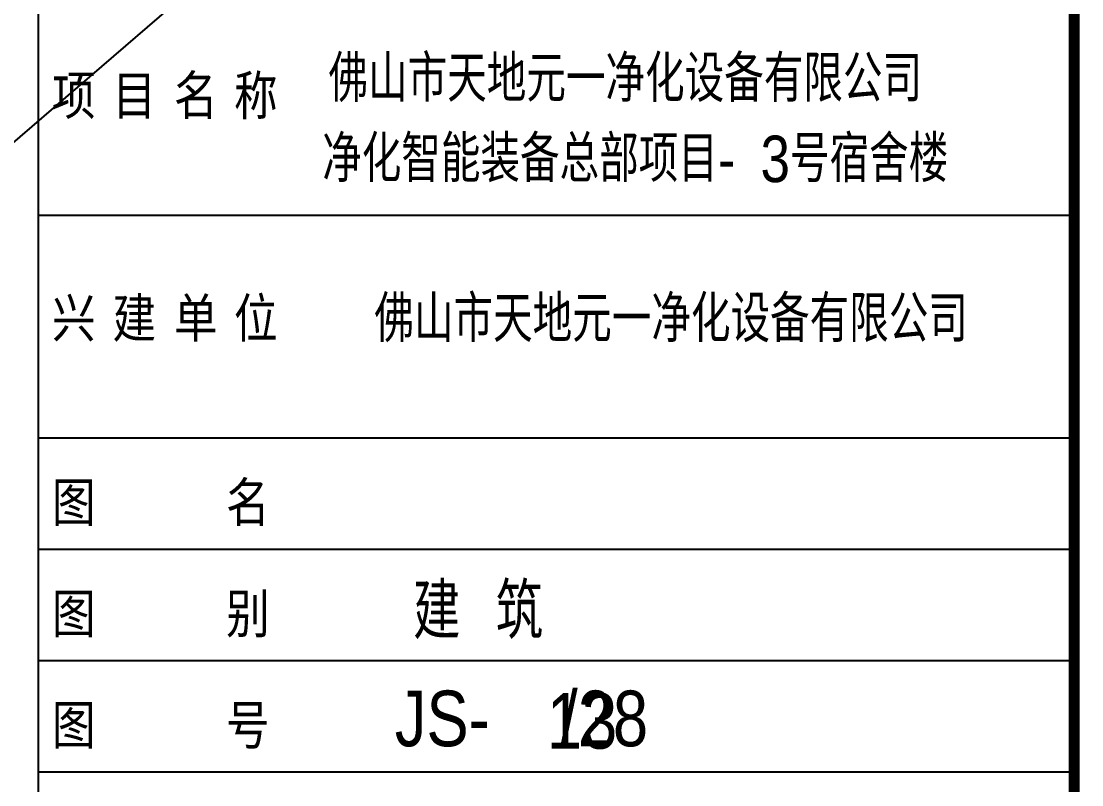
# Model space of a CAD drawing. Extents: x -1041549 to 749950, y -354245 to 17554.
# Drawn here: x -546215 to -536694, y -127513 to -120655 of the extents above; entities that cross this region are included whole.
import ezdxf

# ---------------------------------------------------------------- set-up
doc = ezdxf.new("R2010")
doc.units = 0
doc.header["$LTSCALE"] = 1000
doc.header["$MEASUREMENT"] = 0
for name, color, linetype in [('13', 13, 'Continuous'), ('14', 1, 'Continuous'), ('PUB_TEXT', 7, 'Continuous'), ('PUB_TITLE', 4, 'Continuous')]:
    doc.layers.add(name, color=color, linetype=linetype)
doc.styles.add('_HZTXT', font='gs_txt.shx', dxfattribs={"width": 0.8, "bigfont": 'HZTXT.shx'})
doc.styles.add('宋体', font='')
doc.styles.get('宋体').set_extended_font_data('宋体')

# ---------------------------------------------------------------- blocks, each defined once
blk = doc.blocks.new('TUQ')
at = {"layer": '14'}
for p, q in [((-9300, 40000), (-9300, 0)), ((-9300, 18320), (0, 18320)), ((-9300, 16320), (0, 16320)), ((-9300, 15320), (0, 15320)), ((-9300, 14320), (0, 14320)), ((-9300, 13320), (0, 13320))]:
    blk.add_line(p, q, dxfattribs=at)
at = {"layer": '13', "color": 7, "style": '_HZTXT', "width": 0.85}
for s, height, p in [('佛山市天地元一净化设备有限公司', 417.909, (-6693.5, 19336.3)), ('净化智能装备总部项目-', 417.909, (-6750.3, 18615.9)), ('3号宿舍楼', 417.91, (-2815.1, 18615.5)), ('佛山市天地元一净化设备有限公司', 417.909, (-6281.9, 17178.8)), ('建  筑', 500, (-5934.2, 14512.4)), ('JS-    /28', 500, (-6098.4, 13549.5))]:
    blk.add_text(s, height=height, dxfattribs=at).set_placement(p)
at = {"layer": '14', "style": '宋体', "width": 0.82}
for s, p in [('名', (-8080.9, 19219.8)), ('称', (-7541.7, 19219.8)), ('项', (-9176.1, 19219.8)), ('目', (-8632.4, 19219.8)), ('兴', (-9176.1, 17219.8)), ('建', (-8632.4, 17219.8)), ('单', (-8080.9, 17219.8)), ('位', (-7541.7, 17219.8)), ('图      名', (-9176.1, 15565.7)), ('图      别', (-9176.1, 14565.7)), ('图      号', (-9176.1, 13565.7))]:
    blk.add_text(s, height=350, dxfattribs=at).set_placement(p)

msp = doc.modelspace()

# ---------------------------------------------------------------- linework, layer by layer
at = {"layer": 'PUB_TEXT', "color": 2}
msp.add_line((-560950.6, -134381.6), (-529061.7, -106906.1), dxfattribs=at)
at = {"layer": 'PUB_TITLE', "const_width": 100}
msp.add_lwpolyline([(-592662.4, -140716.3), (-536762.4, -140716.3), (-536762.4, -100716.3), (-592662.4, -100716.3)], close=True, dxfattribs=at)

# ---------------------------------------------------------------- block references
at = {"layer": '14'}
msp.add_blockref('TUQ', (-536762.4, -140716.3), dxfattribs=at)

# ---------------------------------------------------------------- texts
at = {"layer": '13', "color": 7, "style": '_HZTXT', "width": 0.85}
msp.add_text('13', height=500, dxfattribs=at).set_placement((-541495.8, -127188.5))

doc.saveas('drawing.dxf')
